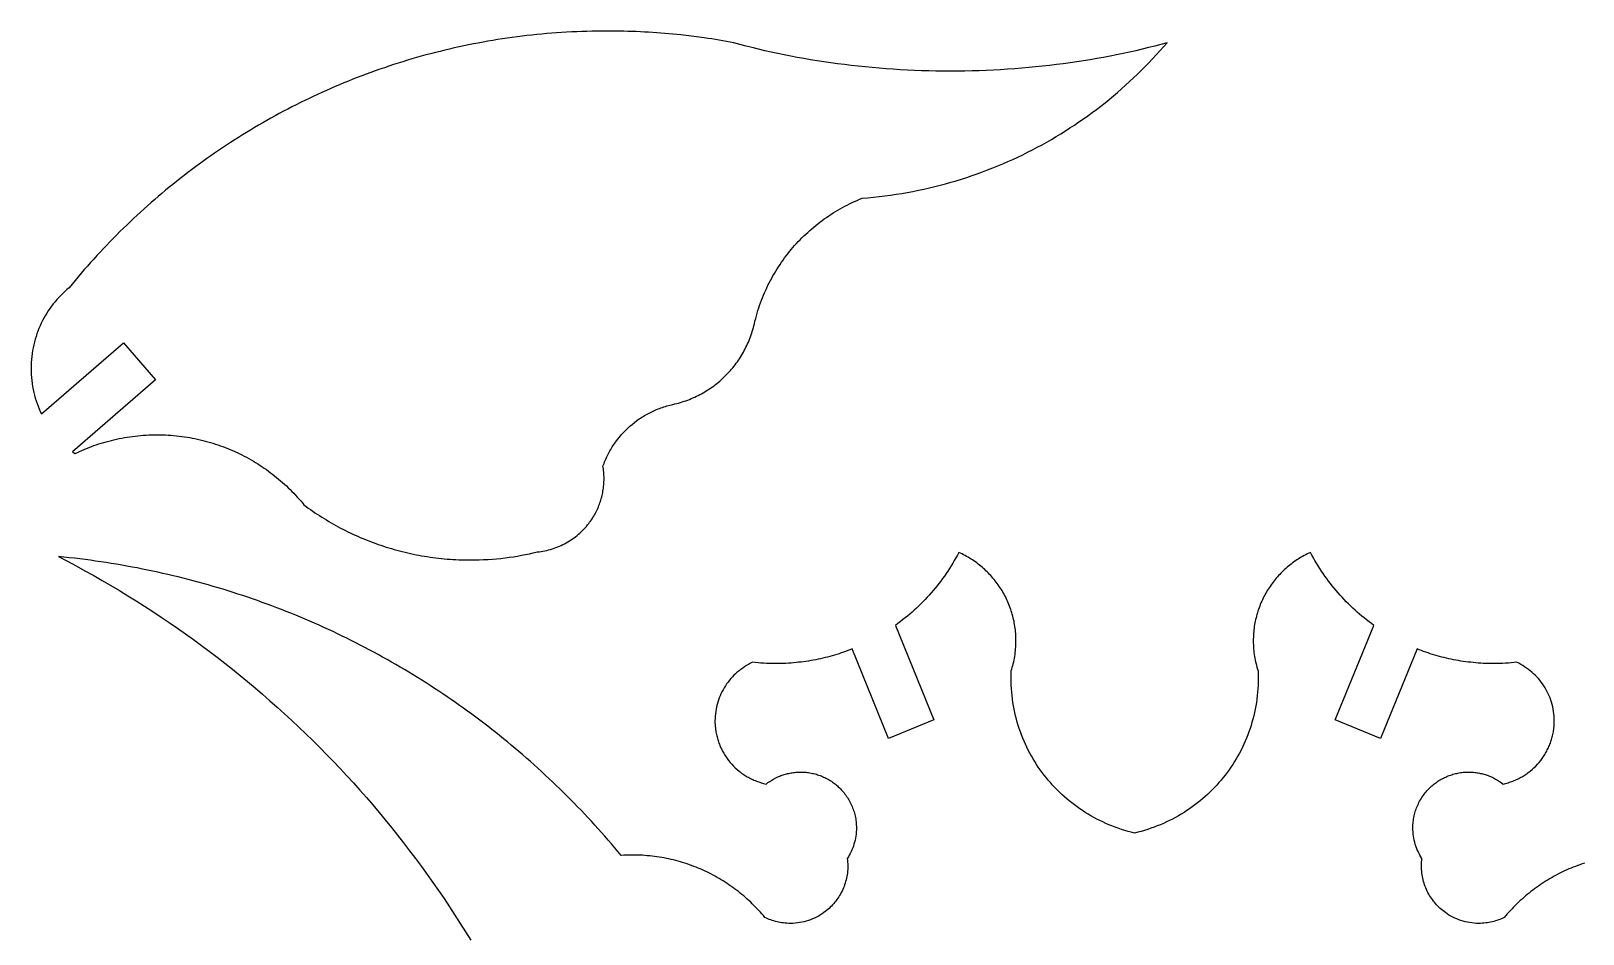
# Model space of a CAD drawing. Extents: x 296 to 476, y 465 to 753.
# Drawn here: x 297.93 to 346.66, y 724.71 to 753.06 of the extents above; entities that cross this region are included whole.
import ezdxf

# ---------------------------------------------------------------- set-up
doc = ezdxf.new("R2010")
doc.units = 0
doc.layers.add('Default_Layer', color=1, linetype='CONTINUOUS')

msp = doc.modelspace()

# ---------------------------------------------------------------- linework, layer by layer
at = {"layer": 'Default_Layer'}
msp.add_lwpolyline([(298.254, 741.033), (300.829, 743.269), (301.836, 742.109), (299.231, 739.846), (299.263, 739.822), (299.31, 739.788), (299.381, 739.823), (299.452, 739.856), (299.525, 739.889), (299.598, 739.92), (299.672, 739.951), (299.747, 739.981), (299.822, 740.009), (299.898, 740.037), (299.975, 740.064), (300.052, 740.09), (300.13, 740.114), (300.209, 740.138), (300.288, 740.161), (300.368, 740.182), (300.448, 740.203), (300.529, 740.222), (300.611, 740.241), (300.693, 740.258), (300.775, 740.274), (300.858, 740.289), (300.942, 740.303), (301.025, 740.316), (301.11, 740.327), (301.195, 740.338), (301.28, 740.347), (301.365, 740.355), (301.451, 740.362), (301.538, 740.367), (301.625, 740.372), (301.712, 740.375), (301.799, 740.377), (301.887, 740.377), (301.974, 740.377), (302.06, 740.375), (302.147, 740.372), (302.233, 740.367), (302.318, 740.362), (302.404, 740.355), (302.489, 740.347), (302.573, 740.338), (302.657, 740.328), (302.741, 740.316), (302.825, 740.304), (302.908, 740.29), (302.991, 740.275), (303.073, 740.259), (303.155, 740.241), (303.237, 740.223), (303.318, 740.203), (303.398, 740.183), (303.479, 740.161), (303.558, 740.138), (303.638, 740.114), (303.717, 740.089), (303.795, 740.063), (303.873, 740.036), (303.95, 740.008), (304.027, 739.979), (304.104, 739.949), (304.18, 739.917), (304.255, 739.885), (304.33, 739.852), (304.404, 739.818), (304.478, 739.782), (304.551, 739.746), (304.624, 739.709), (304.696, 739.671), (304.767, 739.631), (304.838, 739.591), (304.908, 739.55), (304.978, 739.508), (305.047, 739.465), (305.115, 739.421), (305.183, 739.377), (305.25, 739.331), (305.317, 739.284), (305.383, 739.237), (305.448, 739.188), (305.512, 739.139), (305.576, 739.089), (305.639, 739.038), (305.702, 738.986), (305.764, 738.934), (305.825, 738.88), (305.885, 738.826), (305.944, 738.771), (306.003, 738.715), (306.061, 738.658), (306.119, 738.601), (306.175, 738.543), (306.231, 738.484), (306.286, 738.424), (306.34, 738.363), (306.394, 738.302), (306.446, 738.24), (306.498, 738.177), (306.566, 738.127), (306.634, 738.077), (306.703, 738.028), (306.773, 737.98), (306.843, 737.932), (306.913, 737.885), (306.984, 737.839), (307.056, 737.793), (307.128, 737.748), (307.2, 737.703), (307.273, 737.66), (307.347, 737.617), (307.421, 737.574), (307.495, 737.533), (307.57, 737.492), (307.646, 737.451), (307.722, 737.412), (307.798, 737.373), (307.875, 737.335), (307.952, 737.298), (308.03, 737.261), (308.108, 737.225), (308.187, 737.19), (308.266, 737.156), (308.345, 737.122), (308.425, 737.089), (308.506, 737.057), (308.586, 737.025), (308.668, 736.995), (308.749, 736.965), (308.831, 736.936), (308.913, 736.908), (308.996, 736.88), (309.079, 736.854), (309.163, 736.828), (309.247, 736.803), (309.331, 736.778), (309.416, 736.755), (309.5, 736.732), (309.586, 736.71), (309.671, 736.69), (309.757, 736.669), (309.844, 736.65), (309.93, 736.632), (310.017, 736.614), (310.105, 736.597), (310.192, 736.581), (310.28, 736.566), (310.369, 736.552), (310.457, 736.539), (310.546, 736.527), (310.635, 736.515), (310.724, 736.505), (310.814, 736.495), (310.904, 736.486), (310.994, 736.478), (311.085, 736.471), (311.175, 736.465), (311.266, 736.46), (311.358, 736.456), (311.449, 736.452), (311.541, 736.45), (311.633, 736.449), (311.725, 736.448), (311.864, 736.449), (312.003, 736.452), (312.14, 736.458), (312.277, 736.465), (312.413, 736.474), (312.548, 736.486), (312.682, 736.499), (312.815, 736.515), (312.946, 736.532), (313.076, 736.551), (313.204, 736.572), (313.331, 736.594), (313.455, 736.618), (313.578, 736.645), (313.699, 736.672), (313.818, 736.702), (313.88, 736.708), (313.942, 736.716), (314.002, 736.726), (314.063, 736.737), (314.122, 736.75), (314.181, 736.764), (314.24, 736.78), (314.298, 736.797), (314.355, 736.816), (314.411, 736.836), (314.467, 736.857), (314.522, 736.88), (314.576, 736.904), (314.63, 736.929), (314.682, 736.956), (314.734, 736.984), (314.785, 737.014), (314.836, 737.044), (314.885, 737.076), (314.934, 737.109), (314.981, 737.143), (315.028, 737.179), (315.074, 737.215), (315.119, 737.253), (315.163, 737.292), (315.206, 737.332), (315.247, 737.373), (315.288, 737.415), (315.328, 737.458), (315.367, 737.502), (315.405, 737.547), (315.441, 737.593), (315.469, 737.63), (315.496, 737.667), (315.522, 737.705), (315.548, 737.743), (315.573, 737.781), (315.597, 737.821), (315.62, 737.861), (315.642, 737.901), (315.664, 737.942), (315.685, 737.983), (315.705, 738.025), (315.724, 738.068), (315.743, 738.111), (315.76, 738.154), (315.777, 738.198), (315.793, 738.242), (315.808, 738.287), (315.822, 738.332), (315.835, 738.377), (315.847, 738.423), (315.859, 738.47), (315.869, 738.516), (315.879, 738.563), (315.887, 738.611), (315.895, 738.659), (315.902, 738.707), (315.907, 738.755), (315.912, 738.804), (315.916, 738.853), (315.918, 738.902), (315.92, 738.951), (315.92, 739.001), (315.92, 739.053), (315.918, 739.104), (315.915, 739.154), (315.912, 739.204), (315.907, 739.252), (315.901, 739.3), (315.895, 739.346), (315.887, 739.391), (315.904, 739.437), (315.921, 739.482), (315.939, 739.527), (315.958, 739.572), (315.977, 739.616), (315.997, 739.66), (316.018, 739.704), (316.039, 739.747), (316.061, 739.789), (316.084, 739.832), (316.107, 739.873), (316.131, 739.915), (316.156, 739.956), (316.181, 739.996), (316.233, 740.076), (316.287, 740.154), (316.344, 740.23), (316.403, 740.304), (316.464, 740.376), (316.527, 740.446), (316.593, 740.514), (316.66, 740.58), (316.73, 740.644), (316.802, 740.706), (316.875, 740.765), (316.951, 740.822), (317.028, 740.877), (317.068, 740.903), (317.107, 740.929), (317.148, 740.954), (317.188, 740.979), (317.229, 741.003), (317.271, 741.026), (317.313, 741.049), (317.355, 741.071), (317.398, 741.092), (317.441, 741.113), (317.485, 741.133), (317.529, 741.153), (317.573, 741.171), (317.618, 741.189), (317.663, 741.207), (317.708, 741.223), (317.754, 741.24), (317.8, 741.255), (317.847, 741.269), (317.894, 741.283), (317.941, 741.297), (317.988, 741.309), (318.036, 741.321), (318.084, 741.332), (318.144, 741.345), (318.203, 741.36), (318.261, 741.376), (318.32, 741.392), (318.377, 741.41), (318.435, 741.429), (318.491, 741.448), (318.548, 741.469), (318.604, 741.49), (318.659, 741.513), (318.714, 741.536), (318.768, 741.56), (318.822, 741.586), (318.875, 741.612), (318.928, 741.639), (318.98, 741.667), (319.031, 741.695), (319.082, 741.725), (319.133, 741.756), (319.183, 741.787), (319.232, 741.819), (319.28, 741.852), (319.328, 741.886), (319.376, 741.92), (319.422, 741.956), (319.468, 741.992), (319.514, 742.029), (319.558, 742.067), (319.602, 742.105), (319.646, 742.145), (319.688, 742.185), (319.73, 742.225), (319.771, 742.267), (319.812, 742.309), (319.851, 742.352), (319.89, 742.396), (319.929, 742.44), (319.966, 742.485), (320.003, 742.53), (320.039, 742.577), (320.074, 742.624), (320.108, 742.671), (320.142, 742.719), (320.174, 742.768), (320.206, 742.818), (320.237, 742.868), (320.267, 742.918), (320.296, 742.97), (320.325, 743.021), (320.352, 743.074), (320.379, 743.127), (320.405, 743.18), (320.43, 743.234), (320.454, 743.289), (320.477, 743.344), (320.499, 743.399), (320.52, 743.455), (320.54, 743.512), (320.559, 743.569), (320.578, 743.626), (320.595, 743.684), (320.611, 743.743), (320.626, 743.802), (320.641, 743.861), (320.661, 743.946), (320.683, 744.03), (320.705, 744.113), (320.729, 744.197), (320.754, 744.279), (320.781, 744.361), (320.808, 744.442), (320.837, 744.523), (320.867, 744.603), (320.898, 744.683), (320.93, 744.762), (320.963, 744.84), (320.998, 744.917), (321.033, 744.994), (321.07, 745.071), (321.107, 745.146), (321.146, 745.221), (321.186, 745.295), (321.227, 745.369), (321.269, 745.442), (321.312, 745.514), (321.356, 745.585), (321.401, 745.656), (321.448, 745.726), (321.495, 745.795), (321.543, 745.863), (321.592, 745.931), (321.642, 745.998), (321.693, 746.064), (321.746, 746.129), (321.799, 746.193), (321.853, 746.257), (321.907, 746.32), (321.963, 746.382), (322.02, 746.443), (322.078, 746.503), (322.136, 746.562), (322.196, 746.621), (322.256, 746.679), (322.317, 746.735), (322.38, 746.791), (322.443, 746.846), (322.506, 746.9), (322.571, 746.953), (322.636, 747.005), (322.703, 747.056), (322.77, 747.106), (322.838, 747.156), (322.906, 747.204), (322.976, 747.251), (323.046, 747.297), (323.117, 747.343), (323.189, 747.387), (323.261, 747.43), (323.334, 747.472), (323.408, 747.514), (323.483, 747.554), (323.558, 747.593), (323.634, 747.631), (323.711, 747.668), (323.788, 747.703), (323.866, 747.738), (323.945, 747.772), (324.024, 747.804), (324.204, 747.82), (324.384, 747.837), (324.563, 747.857), (324.741, 747.879), (324.918, 747.903), (325.094, 747.929), (325.27, 747.958), (325.445, 747.988), (325.619, 748.021), (325.793, 748.056), (325.965, 748.093), (326.137, 748.132), (326.308, 748.173), (326.477, 748.216), (326.647, 748.261), (326.815, 748.308), (326.982, 748.357), (327.148, 748.408), (327.314, 748.461), (327.478, 748.517), (327.642, 748.574), (327.805, 748.633), (327.966, 748.694), (328.127, 748.756), (328.287, 748.821), (328.445, 748.888), (328.603, 748.956), (328.759, 749.027), (328.915, 749.099), (329.069, 749.173), (329.223, 749.249), (329.375, 749.326), (329.526, 749.406), (329.677, 749.487), (329.826, 749.57), (329.973, 749.655), (330.12, 749.742), (330.266, 749.83), (330.41, 749.92), (330.553, 750.012), (330.695, 750.105), (330.836, 750.2), (330.976, 750.297), (331.114, 750.395), (331.251, 750.495), (331.387, 750.597), (331.521, 750.7), (331.655, 750.805), (331.787, 750.911), (331.917, 751.019), (332.047, 751.128), (332.175, 751.24), (332.301, 751.352), (332.426, 751.466), (332.55, 751.582), (332.673, 751.699), (332.794, 751.817), (332.914, 751.937), (333.032, 752.059), (333.149, 752.182), (333.264, 752.306), (333.378, 752.432), (333.491, 752.559), (333.602, 752.687), (333.41, 752.635), (333.216, 752.584), (333.02, 752.534), (332.823, 752.486), (332.624, 752.439), (332.424, 752.394), (332.222, 752.351), (332.018, 752.308), (331.813, 752.268), (331.607, 752.229), (331.399, 752.191), (331.19, 752.155), (330.98, 752.121), (330.769, 752.088), (330.556, 752.057), (330.342, 752.028), (330.127, 752), (329.911, 751.974), (329.694, 751.95), (329.476, 751.927), (329.257, 751.906), (329.038, 751.887), (328.817, 751.87), (328.595, 751.854), (328.373, 751.84), (328.15, 751.828), (327.926, 751.818), (327.702, 751.809), (327.477, 751.803), (327.251, 751.798), (327.025, 751.795), (326.799, 751.794), (326.572, 751.795), (326.346, 751.798), (326.12, 751.803), (325.895, 751.809), (325.671, 751.818), (325.447, 751.828), (325.224, 751.84), (325.002, 751.854), (324.78, 751.87), (324.56, 751.887), (324.34, 751.906), (324.121, 751.927), (323.903, 751.95), (323.686, 751.974), (323.47, 752), (323.255, 752.028), (323.041, 752.057), (322.828, 752.088), (322.617, 752.121), (322.407, 752.155), (322.198, 752.191), (321.99, 752.229), (321.784, 752.268), (321.579, 752.308), (321.376, 752.351), (321.174, 752.394), (320.973, 752.439), (320.774, 752.486), (320.577, 752.534), (320.381, 752.584), (320.187, 752.635), (319.995, 752.687), (319.883, 752.709), (319.769, 752.73), (319.654, 752.751), (319.538, 752.77), (319.422, 752.79), (319.304, 752.808), (319.186, 752.826), (319.066, 752.844), (318.825, 752.876), (318.581, 752.907), (318.334, 752.934), (318.084, 752.959), (317.831, 752.981), (317.577, 753), (317.32, 753.017), (317.191, 753.024), (317.062, 753.031), (316.932, 753.036), (316.802, 753.041), (316.671, 753.045), (316.54, 753.049), (316.409, 753.052), (316.278, 753.054), (316.146, 753.055), (316.014, 753.055), (315.855, 753.055), (315.696, 753.053), (315.537, 753.05), (315.378, 753.046), (315.22, 753.041), (315.062, 753.035), (314.905, 753.027), (314.747, 753.019), (314.59, 753.009), (314.433, 752.999), (314.277, 752.987), (314.121, 752.974), (313.965, 752.96), (313.809, 752.945), (313.654, 752.928), (313.499, 752.911), (313.345, 752.893), (313.191, 752.873), (313.037, 752.853), (312.883, 752.831), (312.73, 752.808), (312.577, 752.785), (312.425, 752.76), (312.272, 752.734), (312.121, 752.707), (311.969, 752.679), (311.818, 752.65), (311.667, 752.62), (311.517, 752.589), (311.367, 752.557), (311.218, 752.524), (311.068, 752.489), (310.92, 752.454), (310.771, 752.418), (310.623, 752.381), (310.476, 752.342), (310.328, 752.303), (310.182, 752.263), (310.035, 752.222), (309.889, 752.179), (309.744, 752.136), (309.599, 752.092), (309.454, 752.046), (309.31, 752), (309.166, 751.953), (309.023, 751.905), (308.88, 751.856), (308.737, 751.805), (308.595, 751.754), (308.454, 751.702), (308.312, 751.649), (308.172, 751.595), (308.031, 751.54), (307.892, 751.485), (307.752, 751.428), (307.614, 751.37), (307.475, 751.311), (307.338, 751.252), (307.2, 751.191), (307.063, 751.13), (306.927, 751.067), (306.791, 751.004), (306.656, 750.94), (306.521, 750.875), (306.387, 750.809), (306.253, 750.742), (306.12, 750.674), (305.987, 750.605), (305.855, 750.536), (305.723, 750.465), (305.592, 750.394), (305.461, 750.322), (305.331, 750.249), (305.201, 750.175), (305.072, 750.1), (304.944, 750.024), (304.816, 749.948), (304.689, 749.87), (304.562, 749.792), (304.436, 749.713), (304.31, 749.633), (304.185, 749.552), (304.06, 749.47), (303.936, 749.388), (303.813, 749.305), (303.69, 749.22), (303.568, 749.136), (303.447, 749.05), (303.326, 748.963), (303.205, 748.876), (303.086, 748.788), (302.967, 748.699), (302.848, 748.609), (302.73, 748.518), (302.613, 748.427), (302.496, 748.335), (302.38, 748.242), (302.265, 748.148), (302.15, 748.054), (302.036, 747.958), (301.923, 747.862), (301.81, 747.766), (301.698, 747.668), (301.586, 747.57), (301.476, 747.471), (301.365, 747.371), (301.256, 747.27), (301.147, 747.169), (301.039, 747.067), (300.932, 746.964), (300.825, 746.861), (300.719, 746.756), (300.614, 746.651), (300.509, 746.546), (300.405, 746.439), (300.302, 746.332), (300.199, 746.225), (300.097, 746.116), (299.996, 746.007), (299.896, 745.897), (299.796, 745.786), (299.697, 745.675), (299.599, 745.563), (299.501, 745.45), (299.405, 745.337), (299.309, 745.223), (299.213, 745.108), (299.119, 744.993), (299.051, 744.935), (298.985, 744.876), (298.92, 744.815), (298.858, 744.752), (298.797, 744.688), (298.737, 744.622), (298.68, 744.554), (298.624, 744.485), (298.57, 744.415), (298.518, 744.343), (298.468, 744.269), (298.42, 744.194), (298.374, 744.118), (298.33, 744.041), (298.288, 743.962), (298.248, 743.882), (298.211, 743.801), (298.175, 743.719), (298.142, 743.635), (298.111, 743.551), (298.082, 743.465), (298.055, 743.378), (298.031, 743.291), (298.009, 743.202), (297.99, 743.113), (297.973, 743.022), (297.959, 742.931), (297.947, 742.839), (297.938, 742.746), (297.931, 742.653), (297.927, 742.559), (297.926, 742.464), (297.927, 742.366), (297.931, 742.27), (297.938, 742.174), (297.948, 742.079), (297.96, 741.985), (297.975, 741.892), (297.993, 741.801), (298.012, 741.71), (298.035, 741.62), (298.059, 741.532), (298.086, 741.445), (298.116, 741.36), (298.147, 741.276), (298.181, 741.193), (298.217, 741.112), (298.254, 741.033)], close=True, dxfattribs=at)
msp.add_lwpolyline([(346.708, 726.927), (346.638, 726.903), (346.568, 726.879), (346.498, 726.854), (346.428, 726.828), (346.36, 726.801), (346.291, 726.774), (346.223, 726.745), (346.156, 726.715), (346.089, 726.685), (346.022, 726.653), (345.956, 726.621), (345.891, 726.588), (345.825, 726.554), (345.761, 726.519), (345.697, 726.483), (345.634, 726.447), (345.571, 726.409), (345.508, 726.371), (345.446, 726.332), (345.385, 726.292), (345.324, 726.251), (345.264, 726.21), (345.205, 726.168), (345.146, 726.125), (345.087, 726.081), (345.03, 726.036), (344.972, 725.991), (344.916, 725.945), (344.86, 725.898), (344.805, 725.85), (344.75, 725.802), (344.696, 725.753), (344.643, 725.703), (344.59, 725.653), (344.538, 725.601), (344.487, 725.55), (344.436, 725.497), (344.386, 725.444), (344.337, 725.39), (344.288, 725.335), (344.24, 725.28), (344.193, 725.224), (344.149, 725.202), (344.104, 725.182), (344.058, 725.163), (344.011, 725.145), (343.963, 725.128), (343.915, 725.113), (343.865, 725.099), (343.815, 725.086), (343.765, 725.075), (343.713, 725.065), (343.661, 725.057), (343.609, 725.05), (343.556, 725.044), (343.502, 725.04), (343.448, 725.038), (343.394, 725.037), (343.32, 725.038), (343.248, 725.043), (343.176, 725.05), (343.105, 725.06), (343.034, 725.073), (342.965, 725.088), (342.897, 725.106), (342.83, 725.127), (342.765, 725.15), (342.7, 725.175), (342.637, 725.203), (342.575, 725.233), (342.515, 725.265), (342.456, 725.299), (342.399, 725.336), (342.344, 725.375), (342.301, 725.406), (342.26, 725.439), (342.22, 725.473), (342.18, 725.508), (342.142, 725.544), (342.105, 725.581), (342.068, 725.619), (342.033, 725.658), (341.999, 725.699), (341.967, 725.74), (341.935, 725.782), (341.905, 725.825), (341.876, 725.869), (341.848, 725.913), (341.822, 725.959), (341.796, 726.005), (341.773, 726.053), (341.75, 726.101), (341.729, 726.149), (341.709, 726.199), (341.691, 726.249), (341.674, 726.3), (341.659, 726.351), (341.645, 726.403), (341.633, 726.456), (341.622, 726.509), (341.613, 726.563), (341.606, 726.617), (341.6, 726.672), (341.596, 726.727), (341.593, 726.783), (341.592, 726.839), (341.593, 726.902), (341.596, 726.963), (341.601, 727.022), (341.608, 727.078), (341.575, 727.129), (341.544, 727.182), (341.515, 727.236), (341.488, 727.291), (341.462, 727.348), (341.439, 727.406), (341.417, 727.465), (341.398, 727.525), (341.38, 727.586), (341.365, 727.648), (341.352, 727.711), (341.342, 727.774), (341.333, 727.839), (341.327, 727.904), (341.323, 727.97), (341.322, 728.037), (341.323, 728.084), (341.325, 728.132), (341.328, 728.179), (341.332, 728.226), (341.338, 728.272), (341.345, 728.318), (341.353, 728.363), (341.362, 728.409), (341.372, 728.453), (341.383, 728.498), (341.396, 728.541), (341.41, 728.585), (341.424, 728.628), (341.44, 728.67), (341.457, 728.712), (341.475, 728.753), (341.494, 728.794), (341.514, 728.834), (341.535, 728.874), (341.557, 728.913), (341.58, 728.951), (341.603, 728.989), (341.628, 729.026), (341.654, 729.062), (341.68, 729.098), (341.708, 729.133), (341.736, 729.167), (341.765, 729.201), (341.795, 729.234), (341.826, 729.266), (341.858, 729.297), (341.89, 729.328), (341.919, 729.354), (341.949, 729.38), (341.98, 729.405), (342.011, 729.429), (342.043, 729.453), (342.075, 729.476), (342.108, 729.498), (342.142, 729.52), (342.176, 729.541), (342.21, 729.561), (342.245, 729.58), (342.28, 729.599), (342.316, 729.616), (342.353, 729.633), (342.39, 729.649), (342.427, 729.665), (342.464, 729.679), (342.503, 729.693), (342.541, 729.706), (342.58, 729.718), (342.619, 729.729), (342.659, 729.739), (342.699, 729.748), (342.739, 729.756), (342.78, 729.764), (342.821, 729.77), (342.862, 729.775), (342.904, 729.78), (342.946, 729.783), (342.988, 729.786), (343.031, 729.787), (343.073, 729.788), (343.112, 729.788), (343.15, 729.786), (343.188, 729.784), (343.226, 729.781), (343.263, 729.778), (343.3, 729.773), (343.337, 729.768), (343.374, 729.762), (343.411, 729.756), (343.447, 729.748), (343.483, 729.74), (343.518, 729.731), (343.554, 729.721), (343.589, 729.711), (343.624, 729.7), (343.658, 729.688), (343.692, 729.676), (343.726, 729.663), (343.792, 729.634), (343.857, 729.604), (343.92, 729.57), (343.982, 729.535), (344.042, 729.496), (344.1, 729.456), (344.156, 729.413), (344.196, 729.422), (344.235, 729.432), (344.274, 729.442), (344.313, 729.454), (344.351, 729.466), (344.389, 729.478), (344.427, 729.492), (344.465, 729.506), (344.502, 729.52), (344.538, 729.536), (344.575, 729.552), (344.611, 729.569), (344.646, 729.586), (344.681, 729.604), (344.716, 729.623), (344.75, 729.642), (344.784, 729.662), (344.817, 729.683), (344.85, 729.704), (344.883, 729.726), (344.915, 729.748), (344.946, 729.771), (344.978, 729.795), (345.008, 729.819), (345.068, 729.869), (345.126, 729.922), (345.182, 729.976), (345.235, 730.033), (345.287, 730.091), (345.336, 730.152), (345.359, 730.183), (345.383, 730.214), (345.405, 730.246), (345.427, 730.279), (345.448, 730.311), (345.469, 730.345), (345.489, 730.378), (345.508, 730.412), (345.527, 730.447), (345.545, 730.482), (345.563, 730.517), (345.579, 730.553), (345.596, 730.589), (345.611, 730.625), (345.626, 730.662), (345.64, 730.699), (345.653, 730.737), (345.666, 730.775), (345.678, 730.813), (345.689, 730.851), (345.699, 730.89), (345.709, 730.929), (345.718, 730.969), (345.726, 731.009), (345.734, 731.049), (345.74, 731.089), (345.746, 731.13), (345.751, 731.171), (345.757, 731.223), (345.76, 731.278), (345.763, 731.335), (345.764, 731.394), (345.762, 731.47), (345.758, 731.545), (345.751, 731.62), (345.742, 731.693), (345.73, 731.766), (345.715, 731.838), (345.698, 731.909), (345.678, 731.979), (345.656, 732.048), (345.631, 732.115), (345.604, 732.182), (345.575, 732.248), (345.543, 732.312), (345.51, 732.375), (345.474, 732.436), (345.436, 732.497), (345.396, 732.556), (345.354, 732.613), (345.31, 732.669), (345.264, 732.723), (345.216, 732.776), (345.167, 732.827), (345.115, 732.876), (345.062, 732.924), (345.008, 732.97), (344.951, 733.013), (344.893, 733.055), (344.833, 733.095), (344.772, 733.133), (344.71, 733.169), (344.646, 733.203), (344.581, 733.235), (344.498, 733.226), (344.412, 733.218), (344.323, 733.211), (344.233, 733.205), (344.141, 733.201), (344.047, 733.197), (343.952, 733.195), (343.857, 733.195), (343.776, 733.195), (343.695, 733.197), (343.615, 733.199), (343.535, 733.202), (343.455, 733.207), (343.375, 733.212), (343.296, 733.218), (343.217, 733.226), (343.139, 733.234), (343.06, 733.243), (342.982, 733.253), (342.905, 733.263), (342.828, 733.275), (342.751, 733.288), (342.675, 733.301), (342.599, 733.316), (342.524, 733.331), (342.449, 733.347), (342.375, 733.364), (342.301, 733.381), (342.227, 733.4), (342.154, 733.419), (342.082, 733.439), (342.01, 733.46), (341.939, 733.482), (341.868, 733.504), (341.798, 733.528), (341.729, 733.552), (341.66, 733.576), (341.591, 733.602), (341.524, 733.628), (341.457, 733.655), (340.309, 730.847), (338.887, 731.428), (340.099, 734.394), (340.022, 734.451), (339.945, 734.508), (339.869, 734.567), (339.794, 734.626), (339.721, 734.687), (339.648, 734.748), (339.576, 734.811), (339.505, 734.874), (339.435, 734.938), (339.366, 735.004), (339.298, 735.07), (339.231, 735.137), (339.165, 735.206), (339.1, 735.275), (339.036, 735.345), (338.973, 735.417), (338.911, 735.489), (338.85, 735.562), (338.79, 735.636), (338.731, 735.711), (338.673, 735.787), (338.616, 735.864), (338.56, 735.942), (338.505, 736.021), (338.451, 736.101), (338.399, 736.181), (338.347, 736.263), (338.296, 736.346), (338.247, 736.429), (338.198, 736.514), (338.151, 736.599), (338.105, 736.685), (338.055, 736.662), (338.006, 736.638), (337.957, 736.613), (337.909, 736.587), (337.861, 736.561), (337.814, 736.533), (337.767, 736.505), (337.721, 736.476), (337.676, 736.447), (337.631, 736.416), (337.587, 736.385), (337.543, 736.353), (337.5, 736.321), (337.457, 736.287), (337.415, 736.253), (337.374, 736.218), (337.334, 736.183), (337.294, 736.147), (337.254, 736.11), (337.216, 736.073), (337.178, 736.035), (337.14, 735.996), (337.104, 735.957), (337.068, 735.917), (337.033, 735.876), (336.998, 735.835), (336.965, 735.793), (336.932, 735.751), (336.899, 735.708), (336.868, 735.664), (336.837, 735.62), (336.807, 735.575), (336.778, 735.53), (336.75, 735.484), (336.722, 735.438), (336.695, 735.391), (336.669, 735.344), (336.644, 735.296), (336.62, 735.248), (336.597, 735.199), (336.574, 735.15), (336.552, 735.1), (336.531, 735.05), (336.511, 735), (336.492, 734.949), (336.474, 734.897), (336.457, 734.846), (336.44, 734.793), (336.425, 734.741), (336.41, 734.688), (336.397, 734.634), (336.384, 734.581), (336.373, 734.527), (336.362, 734.472), (336.352, 734.417), (336.343, 734.362), (336.336, 734.307), (336.329, 734.251), (336.323, 734.195), (336.319, 734.138), (336.315, 734.082), (336.312, 734.025), (336.311, 733.968), (336.31, 733.91), (336.311, 733.847), (336.313, 733.785), (336.316, 733.723), (336.32, 733.661), (336.326, 733.6), (336.332, 733.539), (336.34, 733.479), (336.349, 733.419), (336.359, 733.36), (336.37, 733.302), (336.383, 733.245), (336.396, 733.188), (336.41, 733.132), (336.426, 733.077), (336.442, 733.023), (336.459, 732.97), (336.463, 732.856), (336.465, 732.734), (336.463, 732.623), (336.46, 732.514), (336.454, 732.404), (336.446, 732.296), (336.435, 732.188), (336.422, 732.081), (336.407, 731.974), (336.39, 731.868), (336.37, 731.763), (336.348, 731.659), (336.324, 731.556), (336.298, 731.453), (336.27, 731.351), (336.24, 731.25), (336.208, 731.151), (336.173, 731.051), (336.137, 730.953), (336.098, 730.856), (336.058, 730.76), (336.015, 730.665), (335.971, 730.571), (335.925, 730.478), (335.877, 730.386), (335.827, 730.296), (335.775, 730.206), (335.722, 730.118), (335.666, 730.031), (335.609, 729.945), (335.55, 729.86), (335.49, 729.777), (335.428, 729.694), (335.364, 729.614), (335.298, 729.534), (335.231, 729.456), (335.162, 729.379), (335.092, 729.304), (335.02, 729.23), (334.947, 729.158), (334.872, 729.087), (334.796, 729.018), (334.718, 728.95), (334.639, 728.884), (334.558, 728.819), (334.476, 728.756), (334.393, 728.695), (334.308, 728.635), (334.222, 728.577), (334.135, 728.521), (334.046, 728.466), (333.957, 728.414), (333.866, 728.363), (333.773, 728.313), (333.68, 728.266), (333.586, 728.221), (333.49, 728.177), (333.394, 728.135), (333.296, 728.096), (333.197, 728.058), (333.097, 728.022), (332.997, 727.988), (332.895, 727.957), (332.792, 727.927), (332.689, 727.899), (332.584, 727.874), (332.48, 727.899), (332.376, 727.927), (332.273, 727.957), (332.172, 727.988), (332.071, 728.022), (331.971, 728.058), (331.872, 728.096), (331.775, 728.135), (331.678, 728.177), (331.583, 728.221), (331.488, 728.266), (331.395, 728.313), (331.303, 728.363), (331.212, 728.414), (331.122, 728.466), (331.034, 728.521), (330.946, 728.577), (330.86, 728.635), (330.776, 728.695), (330.692, 728.756), (330.61, 728.819), (330.53, 728.884), (330.451, 728.95), (330.373, 729.018), (330.296, 729.087), (330.222, 729.158), (330.148, 729.23), (330.076, 729.304), (330.006, 729.379), (329.937, 729.456), (329.87, 729.534), (329.805, 729.614), (329.741, 729.694), (329.678, 729.777), (329.618, 729.86), (329.559, 729.945), (329.502, 730.031), (329.447, 730.118), (329.393, 730.206), (329.341, 730.296), (329.291, 730.386), (329.243, 730.478), (329.197, 730.571), (329.153, 730.665), (329.11, 730.76), (329.07, 730.856), (329.032, 730.953), (328.995, 731.051), (328.961, 731.151), (328.928, 731.25), (328.898, 731.351), (328.87, 731.453), (328.844, 731.556), (328.82, 731.659), (328.798, 731.763), (328.779, 731.868), (328.761, 731.974), (328.746, 732.081), (328.733, 732.188), (328.723, 732.296), (328.714, 732.404), (328.708, 732.514), (328.705, 732.623), (328.704, 732.734), (328.705, 732.856), (328.709, 732.97), (328.726, 733.023), (328.743, 733.077), (328.758, 733.132), (328.772, 733.188), (328.786, 733.245), (328.798, 733.302), (328.809, 733.36), (328.819, 733.419), (328.828, 733.479), (328.836, 733.539), (328.843, 733.6), (328.848, 733.661), (328.853, 733.723), (328.856, 733.785), (328.858, 733.847), (328.858, 733.91), (328.858, 733.968), (328.856, 734.025), (328.853, 734.082), (328.85, 734.138), (328.845, 734.195), (328.839, 734.251), (328.833, 734.307), (328.825, 734.362), (328.816, 734.417), (328.806, 734.472), (328.796, 734.527), (328.784, 734.581), (328.771, 734.634), (328.758, 734.688), (328.743, 734.741), (328.728, 734.793), (328.711, 734.846), (328.694, 734.897), (328.676, 734.949), (328.657, 735), (328.637, 735.05), (328.616, 735.1), (328.594, 735.15), (328.572, 735.199), (328.548, 735.248), (328.524, 735.296), (328.499, 735.344), (328.473, 735.391), (328.446, 735.438), (328.419, 735.484), (328.39, 735.53), (328.361, 735.575), (328.331, 735.62), (328.3, 735.664), (328.269, 735.708), (328.237, 735.751), (328.204, 735.793), (328.17, 735.835), (328.135, 735.876), (328.1, 735.917), (328.064, 735.957), (328.028, 735.996), (327.991, 736.035), (327.953, 736.073), (327.914, 736.11), (327.875, 736.147), (327.835, 736.183), (327.794, 736.218), (327.753, 736.253), (327.711, 736.287), (327.669, 736.321), (327.625, 736.353), (327.582, 736.385), (327.537, 736.416), (327.493, 736.447), (327.447, 736.476), (327.401, 736.505), (327.354, 736.533), (327.307, 736.561), (327.26, 736.587), (327.211, 736.613), (327.163, 736.638), (327.113, 736.662), (327.064, 736.685), (327.017, 736.599), (326.97, 736.514), (326.921, 736.429), (326.872, 736.346), (326.821, 736.263), (326.77, 736.181), (326.717, 736.101), (326.663, 736.021), (326.608, 735.942), (326.552, 735.864), (326.496, 735.787), (326.438, 735.711), (326.379, 735.636), (326.319, 735.562), (326.258, 735.489), (326.196, 735.417), (326.133, 735.345), (326.069, 735.275), (326.004, 735.206), (325.937, 735.137), (325.87, 735.07), (325.802, 735.004), (325.733, 734.938), (325.663, 734.874), (325.593, 734.811), (325.521, 734.748), (325.448, 734.687), (325.374, 734.626), (325.299, 734.567), (325.223, 734.508), (325.147, 734.451), (325.069, 734.394), (326.281, 731.428), (324.859, 730.847), (323.712, 733.655), (323.645, 733.628), (323.577, 733.602), (323.509, 733.576), (323.44, 733.552), (323.37, 733.528), (323.3, 733.504), (323.23, 733.482), (323.158, 733.46), (323.086, 733.439), (323.014, 733.419), (322.941, 733.4), (322.868, 733.381), (322.794, 733.364), (322.719, 733.347), (322.645, 733.331), (322.569, 733.316), (322.493, 733.301), (322.417, 733.288), (322.34, 733.275), (322.263, 733.263), (322.186, 733.253), (322.108, 733.243), (322.03, 733.234), (321.951, 733.226), (321.872, 733.218), (321.793, 733.212), (321.714, 733.207), (321.634, 733.202), (321.554, 733.199), (321.473, 733.197), (321.392, 733.195), (321.312, 733.195), (321.216, 733.195), (321.121, 733.197), (321.028, 733.201), (320.935, 733.205), (320.845, 733.211), (320.757, 733.218), (320.671, 733.226), (320.588, 733.235), (320.522, 733.203), (320.458, 733.169), (320.396, 733.133), (320.335, 733.095), (320.275, 733.055), (320.217, 733.013), (320.161, 732.97), (320.106, 732.924), (320.053, 732.876), (320.001, 732.827), (319.952, 732.776), (319.904, 732.723), (319.858, 732.669), (319.814, 732.613), (319.772, 732.556), (319.732, 732.497), (319.694, 732.436), (319.659, 732.375), (319.625, 732.312), (319.593, 732.248), (319.564, 732.182), (319.537, 732.115), (319.513, 732.048), (319.491, 731.979), (319.471, 731.909), (319.454, 731.838), (319.439, 731.766), (319.427, 731.693), (319.417, 731.62), (319.41, 731.545), (319.406, 731.47), (319.405, 731.394), (319.405, 731.335), (319.408, 731.278), (319.412, 731.223), (319.417, 731.171), (319.422, 731.13), (319.428, 731.089), (319.435, 731.049), (319.442, 731.009), (319.45, 730.969), (319.459, 730.929), (319.469, 730.89), (319.479, 730.851), (319.491, 730.813), (319.502, 730.775), (319.515, 730.737), (319.528, 730.699), (319.543, 730.662), (319.557, 730.625), (319.573, 730.589), (319.589, 730.553), (319.606, 730.517), (319.623, 730.482), (319.641, 730.447), (319.66, 730.412), (319.679, 730.378), (319.699, 730.345), (319.72, 730.311), (319.741, 730.279), (319.763, 730.246), (319.786, 730.214), (319.809, 730.183), (319.833, 730.152), (319.882, 730.091), (319.933, 730.033), (319.987, 729.976), (320.042, 729.922), (320.1, 729.869), (320.16, 729.819), (320.191, 729.795), (320.222, 729.771), (320.253, 729.748), (320.286, 729.726), (320.318, 729.704), (320.351, 729.683), (320.384, 729.662), (320.418, 729.642), (320.453, 729.623), (320.487, 729.604), (320.522, 729.586), (320.558, 729.569), (320.594, 729.552), (320.63, 729.536), (320.667, 729.52), (320.704, 729.506), (320.741, 729.492), (320.779, 729.478), (320.817, 729.466), (320.855, 729.454), (320.894, 729.442), (320.933, 729.432), (320.973, 729.422), (321.012, 729.413), (321.069, 729.456), (321.127, 729.496), (321.187, 729.535), (321.248, 729.57), (321.312, 729.604), (321.376, 729.634), (321.443, 729.663), (321.476, 729.676), (321.51, 729.688), (321.545, 729.7), (321.58, 729.711), (321.615, 729.721), (321.65, 729.731), (321.686, 729.74), (321.721, 729.748), (321.758, 729.756), (321.794, 729.762), (321.831, 729.768), (321.868, 729.773), (321.905, 729.778), (321.943, 729.781), (321.98, 729.784), (322.018, 729.786), (322.057, 729.788), (322.095, 729.788), (322.138, 729.787), (322.18, 729.786), (322.222, 729.783), (322.264, 729.78), (322.306, 729.775), (322.347, 729.77), (322.388, 729.764), (322.429, 729.756), (322.469, 729.748), (322.509, 729.739), (322.549, 729.729), (322.588, 729.718), (322.627, 729.706), (322.666, 729.693), (322.704, 729.679), (322.742, 729.665), (322.779, 729.649), (322.816, 729.633), (322.852, 729.616), (322.888, 729.599), (322.923, 729.58), (322.958, 729.561), (322.993, 729.541), (323.027, 729.52), (323.06, 729.498), (323.093, 729.476), (323.125, 729.453), (323.157, 729.429), (323.188, 729.405), (323.219, 729.38), (323.249, 729.354), (323.278, 729.328), (323.311, 729.297), (323.342, 729.266), (323.373, 729.234), (323.403, 729.201), (323.432, 729.167), (323.461, 729.133), (323.488, 729.098), (323.515, 729.062), (323.54, 729.026), (323.565, 728.989), (323.589, 728.951), (323.612, 728.913), (323.634, 728.874), (323.655, 728.834), (323.674, 728.794), (323.693, 728.753), (323.711, 728.712), (323.728, 728.67), (323.744, 728.628), (323.759, 728.585), (323.772, 728.541), (323.785, 728.498), (323.796, 728.453), (323.807, 728.409), (323.816, 728.363), (323.824, 728.318), (323.831, 728.272), (323.836, 728.226), (323.841, 728.179), (323.844, 728.132), (323.846, 728.084), (323.846, 728.037), (323.845, 727.97), (323.841, 727.904), (323.835, 727.839), (323.827, 727.774), (323.816, 727.711), (323.803, 727.648), (323.788, 727.586), (323.77, 727.525), (323.751, 727.465), (323.73, 727.406), (323.706, 727.348), (323.681, 727.291), (323.653, 727.236), (323.624, 727.182), (323.593, 727.129), (323.56, 727.078), (323.567, 727.022), (323.572, 726.963), (323.575, 726.902), (323.576, 726.839), (323.575, 726.783), (323.573, 726.727), (323.569, 726.672), (323.563, 726.617), (323.555, 726.563), (323.546, 726.509), (323.535, 726.456), (323.523, 726.403), (323.509, 726.351), (323.494, 726.3), (323.477, 726.249), (323.459, 726.199), (323.439, 726.149), (323.418, 726.101), (323.396, 726.053), (323.372, 726.005), (323.347, 725.959), (323.32, 725.913), (323.292, 725.869), (323.263, 725.825), (323.233, 725.782), (323.202, 725.74), (323.169, 725.699), (323.135, 725.658), (323.1, 725.619), (323.064, 725.581), (323.026, 725.544), (322.988, 725.508), (322.949, 725.473), (322.908, 725.439), (322.867, 725.406), (322.824, 725.375), (322.769, 725.336), (322.712, 725.299), (322.653, 725.265), (322.593, 725.233), (322.531, 725.203), (322.468, 725.175), (322.404, 725.15), (322.338, 725.127), (322.271, 725.106), (322.203, 725.088), (322.134, 725.073), (322.064, 725.06), (321.993, 725.05), (321.921, 725.043), (321.848, 725.038), (321.774, 725.037), (321.72, 725.038), (321.666, 725.04), (321.613, 725.044), (321.56, 725.05), (321.507, 725.057), (321.455, 725.065), (321.404, 725.075), (321.353, 725.086), (321.303, 725.099), (321.254, 725.113), (321.205, 725.128), (321.158, 725.145), (321.111, 725.163), (321.065, 725.182), (321.02, 725.202), (320.975, 725.224), (320.928, 725.28), (320.88, 725.335), (320.832, 725.39), (320.782, 725.444), (320.732, 725.497), (320.682, 725.55), (320.63, 725.601), (320.578, 725.653), (320.526, 725.703), (320.472, 725.753), (320.418, 725.802), (320.364, 725.85), (320.308, 725.898), (320.252, 725.945), (320.196, 725.991), (320.139, 726.036), (320.081, 726.081), (320.023, 726.125), (319.964, 726.168), (319.904, 726.21), (319.844, 726.251), (319.783, 726.292), (319.722, 726.332), (319.66, 726.371), (319.598, 726.409), (319.535, 726.447), (319.471, 726.483), (319.407, 726.519), (319.343, 726.554), (319.278, 726.588), (319.212, 726.621), (319.146, 726.653), (319.08, 726.685), (319.013, 726.715), (318.945, 726.745), (318.877, 726.774), (318.809, 726.801), (318.74, 726.828), (318.671, 726.854), (318.601, 726.879), (318.531, 726.903), (318.46, 726.927), (318.389, 726.949), (318.317, 726.97), (318.246, 726.99), (318.173, 727.01), (318.101, 727.028), (318.028, 727.045), (317.954, 727.062), (317.88, 727.077), (317.806, 727.091), (317.732, 727.105), (317.657, 727.117), (317.582, 727.128), (317.506, 727.138), (317.43, 727.148), (317.354, 727.156), (317.278, 727.163), (317.201, 727.169), (317.124, 727.174), (317.046, 727.178), (316.969, 727.18), (316.891, 727.182), (316.813, 727.183), (316.72, 727.182), (316.629, 727.18), (316.541, 727.176), (316.459, 727.171), (316.357, 727.293), (316.256, 727.414), (316.153, 727.534), (316.05, 727.654), (315.945, 727.773), (315.841, 727.891), (315.735, 728.009), (315.629, 728.126), (315.523, 728.242), (315.415, 728.358), (315.307, 728.473), (315.198, 728.588), (315.089, 728.701), (314.979, 728.815), (314.868, 728.927), (314.756, 729.039), (314.644, 729.15), (314.532, 729.26), (314.418, 729.37), (314.304, 729.479), (314.19, 729.588), (314.074, 729.695), (313.958, 729.802), (313.842, 729.909), (313.724, 730.014), (313.607, 730.119), (313.488, 730.223), (313.369, 730.327), (313.249, 730.429), (313.129, 730.531), (313.008, 730.633), (312.886, 730.733), (312.764, 730.833), (312.641, 730.932), (312.518, 731.031), (312.394, 731.128), (312.269, 731.225), (312.144, 731.321), (312.018, 731.417), (311.892, 731.512), (311.765, 731.606), (311.638, 731.699), (311.509, 731.791), (311.381, 731.883), (311.251, 731.974), (311.122, 732.064), (310.991, 732.153), (310.86, 732.242), (310.729, 732.33), (310.596, 732.417), (310.464, 732.503), (310.33, 732.588), (310.197, 732.673), (310.062, 732.757), (309.927, 732.84), (309.792, 732.922), (309.656, 733.004), (309.52, 733.085), (309.382, 733.165), (309.245, 733.244), (309.107, 733.322), (308.968, 733.399), (308.829, 733.476), (308.689, 733.552), (308.549, 733.627), (308.408, 733.701), (308.267, 733.774), (308.125, 733.847), (307.983, 733.918), (307.84, 733.989), (307.697, 734.059), (307.553, 734.128), (307.409, 734.197), (307.264, 734.264), (307.119, 734.331), (306.973, 734.396), (306.827, 734.461), (306.68, 734.525), (306.533, 734.588), (306.385, 734.651), (306.237, 734.712), (306.088, 734.773), (305.939, 734.832), (305.79, 734.891), (305.64, 734.949), (305.489, 735.006), (305.338, 735.062), (305.187, 735.117), (305.035, 735.171), (304.883, 735.225), (304.73, 735.277), (304.577, 735.329), (304.423, 735.379), (304.269, 735.429), (304.114, 735.478), (303.959, 735.526), (303.804, 735.573), (303.648, 735.619), (303.492, 735.664), (303.335, 735.708), (303.178, 735.751), (303.021, 735.794), (302.863, 735.835), (302.705, 735.875), (302.546, 735.915), (302.387, 735.953), (302.227, 735.991), (302.067, 736.028), (301.907, 736.063), (301.746, 736.098), (301.585, 736.132), (301.424, 736.164), (301.262, 736.196), (301.1, 736.227), (300.937, 736.257), (300.774, 736.286), (300.611, 736.314), (300.447, 736.34), (300.283, 736.366), (300.118, 736.391), (299.953, 736.415), (299.788, 736.438), (299.623, 736.46), (299.457, 736.481), (299.291, 736.501), (299.124, 736.519), (298.957, 736.537), (298.79, 736.554), (299.068, 736.409), (299.345, 736.261), (299.62, 736.111), (299.893, 735.958), (300.164, 735.803), (300.433, 735.646), (300.701, 735.486), (300.967, 735.325), (301.231, 735.16), (301.493, 734.994), (301.753, 734.825), (302.012, 734.655), (302.268, 734.481), (302.523, 734.306), (302.776, 734.128), (303.027, 733.949), (303.276, 733.766), (303.523, 733.582), (303.768, 733.396), (304.011, 733.207), (304.252, 733.016), (304.492, 732.823), (304.729, 732.628), (304.965, 732.431), (305.198, 732.231), (305.43, 732.03), (305.659, 731.826), (305.886, 731.62), (306.112, 731.412), (306.335, 731.202), (306.557, 730.99), (306.776, 730.776), (306.993, 730.56), (307.209, 730.341), (307.422, 730.121), (307.633, 729.898), (307.842, 729.674), (308.049, 729.448), (308.254, 729.219), (308.456, 728.989), (308.657, 728.756), (308.855, 728.522), (309.052, 728.285), (309.246, 728.047), (309.438, 727.807), (309.628, 727.564), (309.815, 727.32), (310.001, 727.074), (310.184, 726.826), (310.365, 726.576), (310.544, 726.324), (310.72, 726.07), (310.895, 725.814), (311.067, 725.557), (311.237, 725.297), (311.404, 725.036), (311.57, 724.773), (311.733, 724.508)], dxfattribs=at)

doc.saveas('drawing.dxf')
